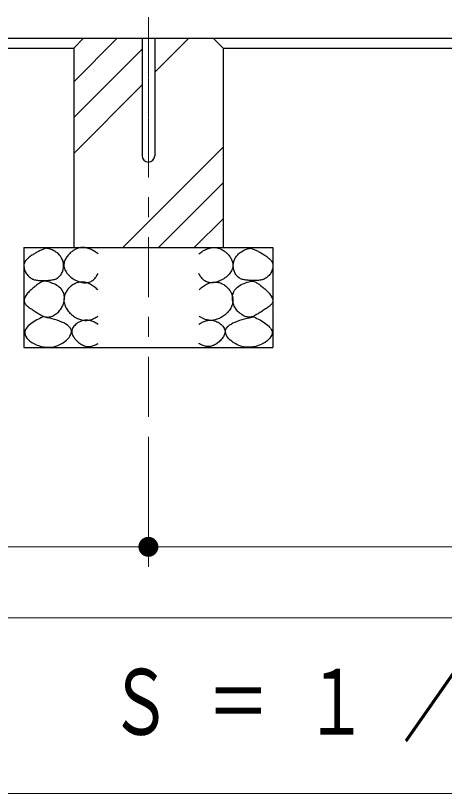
# Model space of a CAD drawing. Units: millimetres on the paper, scale 1:20. Extents: x -365 to 0, y 0 to 257.
# Drawn here: x -259.52 to -238, y 66.93 to 105.92 of the extents above; entities that cross this region are included whole.
import ezdxf

# ---------------------------------------------------------------- set-up
doc = ezdxf.new("R2010")
doc.units = ezdxf.units.MM
doc.linetypes.add('USER2', pattern=[6, 3, -1, 1, -1])
doc.layers.add('LY_1', color=7, linetype='Continuous', lineweight=25)
doc.styles.add('ＭＳ ゴシック', font='')
doc.styles.get('ＭＳ ゴシック').set_extended_font_data('MS Gothic')

# ---------------------------------------------------------------- blocks, each defined once
blk = doc.blocks.new('filled_dot')
at = {"color": 0, "linetype": 'Continuous', "lineweight": -2, "const_width": 1.25}
blk.add_lwpolyline([(-0.625, 0, 1), (0.625, 0, 1)], format="xyb", close=True, dxfattribs=at)

msp = doc.modelspace()

# ---------------------------------------------------------------- linework, layer by layer
at = {"layer": 'LY_1', "linetype": 'USER2', "lineweight": 13}
for p, q in [((-252.854, 129.845), (-252.854, 99.431)), ((-252.854, 85.812), (-252.854, 105.146))]:
    msp.add_line(p, q, dxfattribs=at)
at = {"layer": 'LY_1'}
for p, q in [((-297.853, 104.789), (-207.854, 104.789)), ((-256.104, 104.789), (-256.604, 104.289)), ((-256.104, 104.789), (-249.604, 104.789)), ((-253.171, 104.789), (-253.171, 98.891)), ((-252.536, 104.789), (-252.536, 98.891)), ((-249.604, 104.789), (-249.104, 104.289)), ((-290.854, 104.289), (-256.604, 104.289)), ((-256.604, 104.289), (-256.604, 94.289)), ((-249.104, 104.289), (-249.104, 94.289)), ((-249.104, 104.289), (-214.853, 104.289)), ((-259.104, 94.289), (-246.604, 94.289)), ((-259.104, 94.289), (-259.104, 89.289)), ((-246.604, 94.289), (-246.604, 89.289)), ((-259.104, 89.289), (-246.604, 89.289))]:
    msp.add_line(p, q, dxfattribs=at)
at = {"layer": 'LY_1', "lineweight": 13}
for p, q in [((-256.604, 102.606), (-254.421, 104.789)), ((-252.536, 103.082), (-250.829, 104.789)), ((-256.604, 100.81), (-253.171, 104.243)), ((-256.604, 99.014), (-253.17, 102.448)), ((-254.145, 94.289), (-249.104, 99.33)), ((-252.349, 94.289), (-249.104, 97.534)), ((-250.553, 94.289), (-249.104, 95.738)), ((-252.854, 84.812), (-252.854, 78.289)), ((-252.854, 84.812), (-252.854, 78.289)), ((-252.854, 79.289), (-294.604, 79.289)), ((-211.104, 79.289), (-252.854, 79.289)), ((-228.48, 75.727), (-276.28, 75.727)), ((-276.28, 66.927), (-228.48, 66.927))]:
    msp.add_line(p, q, dxfattribs=at)
at = {"layer": 'LY_1'}
for points in [[(-257.981, 94.259), (-258.026, 94.245), (-258.07, 94.231), (-258.113, 94.215), (-258.156, 94.199), (-258.198, 94.181), (-258.24, 94.162), (-258.282, 94.143), (-258.324, 94.123), (-258.365, 94.101), (-258.406, 94.079), (-258.448, 94.056), (-258.489, 94.033), (-258.531, 94.008), (-258.573, 93.983), (-258.615, 93.958), (-258.659, 93.931), (-258.703, 93.903), (-258.746, 93.875), (-258.789, 93.845), (-258.831, 93.815), (-258.871, 93.784), (-258.909, 93.751), (-258.945, 93.717), (-258.978, 93.682), (-259.009, 93.645), (-259.035, 93.607), (-259.058, 93.567), (-259.077, 93.526), (-259.09, 93.483), (-259.1, 93.435), (-259.103, 93.386), (-259.102, 93.335), (-259.096, 93.284), (-259.085, 93.232), (-259.07, 93.181), (-259.051, 93.129), (-259.029, 93.079), (-259.003, 93.03), (-258.974, 92.983), (-258.941, 92.937), (-258.907, 92.894), (-258.87, 92.855), (-258.83, 92.818), (-258.789, 92.786), (-258.748, 92.758), (-258.705, 92.733), (-258.661, 92.713), (-258.615, 92.695), (-258.569, 92.681), (-258.521, 92.669), (-258.473, 92.66), (-258.423, 92.653), (-258.373, 92.648), (-258.322, 92.644), (-258.271, 92.642), (-258.219, 92.641), (-258.166, 92.641), (-258.114, 92.642), (-258.061, 92.643), (-258.009, 92.644), (-257.958, 92.646), (-257.907, 92.648), (-257.856, 92.651), (-257.806, 92.655), (-257.757, 92.66), (-257.708, 92.666), (-257.66, 92.675), (-257.613, 92.685), (-257.567, 92.698), (-257.523, 92.713), (-257.48, 92.73), (-257.44, 92.751), (-257.401, 92.774), (-257.364, 92.801), (-257.328, 92.833), (-257.294, 92.868), (-257.263, 92.906), (-257.235, 92.947), (-257.209, 92.99), (-257.186, 93.036), (-257.166, 93.083), (-257.149, 93.132), (-257.135, 93.182), (-257.124, 93.233), (-257.116, 93.285), (-257.111, 93.336), (-257.11, 93.388), (-257.112, 93.439), (-257.118, 93.489), (-257.126, 93.539), (-257.138, 93.588), (-257.153, 93.636), (-257.171, 93.682), (-257.192, 93.728), (-257.215, 93.772), (-257.241, 93.814), (-257.269, 93.855), (-257.3, 93.895), (-257.335, 93.933), (-257.372, 93.97), (-257.411, 94.005), (-257.452, 94.038), (-257.495, 94.069), (-257.539, 94.097), (-257.585, 94.123), (-257.632, 94.148), (-257.68, 94.17), (-257.729, 94.19), (-257.779, 94.208), (-257.829, 94.224), (-257.88, 94.238), (-257.931, 94.249)], [(-247.726, 94.259), (-247.682, 94.245), (-247.638, 94.231), (-247.594, 94.215), (-247.552, 94.199), (-247.509, 94.181), (-247.467, 94.162), (-247.426, 94.143), (-247.384, 94.123), (-247.343, 94.101), (-247.301, 94.079), (-247.26, 94.056), (-247.219, 94.033), (-247.177, 94.008), (-247.135, 93.983), (-247.093, 93.958), (-247.049, 93.931), (-247.005, 93.903), (-246.961, 93.875), (-246.918, 93.845), (-246.877, 93.815), (-246.837, 93.784), (-246.798, 93.751), (-246.762, 93.717), (-246.729, 93.682), (-246.699, 93.645), (-246.672, 93.607), (-246.65, 93.567), (-246.631, 93.526), (-246.617, 93.483), (-246.608, 93.435), (-246.604, 93.386), (-246.606, 93.335), (-246.612, 93.284), (-246.622, 93.232), (-246.637, 93.181), (-246.656, 93.129), (-246.679, 93.079), (-246.705, 93.03), (-246.734, 92.983), (-246.766, 92.937), (-246.801, 92.894), (-246.838, 92.855), (-246.877, 92.818), (-246.918, 92.786), (-246.96, 92.758), (-247.003, 92.733), (-247.047, 92.713), (-247.092, 92.695), (-247.139, 92.681), (-247.187, 92.669), (-247.235, 92.66), (-247.284, 92.653), (-247.335, 92.648), (-247.385, 92.644), (-247.437, 92.642), (-247.489, 92.641), (-247.541, 92.641), (-247.594, 92.642), (-247.647, 92.643), (-247.698, 92.644), (-247.749, 92.646), (-247.8, 92.648), (-247.851, 92.651), (-247.901, 92.655), (-247.951, 92.66), (-248, 92.666), (-248.048, 92.675), (-248.095, 92.685), (-248.14, 92.698), (-248.185, 92.713), (-248.227, 92.73), (-248.268, 92.751), (-248.307, 92.774), (-248.344, 92.801), (-248.38, 92.833), (-248.413, 92.868), (-248.444, 92.906), (-248.473, 92.947), (-248.498, 92.99), (-248.521, 93.036), (-248.541, 93.083), (-248.559, 93.132), (-248.573, 93.182), (-248.584, 93.233), (-248.592, 93.285), (-248.596, 93.336), (-248.598, 93.388), (-248.595, 93.439), (-248.59, 93.489), (-248.581, 93.539), (-248.569, 93.588), (-248.554, 93.636), (-248.537, 93.682), (-248.516, 93.728), (-248.493, 93.772), (-248.467, 93.814), (-248.438, 93.855), (-248.407, 93.895), (-248.373, 93.933), (-248.336, 93.97), (-248.297, 94.005), (-248.256, 94.038), (-248.213, 94.069), (-248.169, 94.097), (-248.123, 94.123), (-248.076, 94.148), (-248.028, 94.17), (-247.979, 94.19), (-247.929, 94.208), (-247.879, 94.224), (-247.828, 94.238), (-247.777, 94.249)], [(-258.108, 92.611), (-258.153, 92.591), (-258.197, 92.571), (-258.239, 92.549), (-258.281, 92.526), (-258.323, 92.502), (-258.363, 92.477), (-258.404, 92.45), (-258.444, 92.423), (-258.484, 92.394), (-258.524, 92.363), (-258.565, 92.331), (-258.605, 92.298), (-258.647, 92.263), (-258.693, 92.222), (-258.739, 92.18), (-258.785, 92.137), (-258.83, 92.092), (-258.873, 92.046), (-258.914, 91.999), (-258.952, 91.952), (-258.988, 91.904), (-259.019, 91.857), (-259.045, 91.809), (-259.067, 91.762), (-259.083, 91.715), (-259.092, 91.669), (-259.095, 91.625), (-259.09, 91.582), (-259.079, 91.544), (-259.062, 91.507), (-259.04, 91.472), (-259.012, 91.437), (-258.981, 91.403), (-258.945, 91.37), (-258.906, 91.338), (-258.864, 91.306), (-258.82, 91.275), (-258.774, 91.244), (-258.727, 91.214), (-258.679, 91.183), (-258.631, 91.153), (-258.583, 91.122), (-258.536, 91.091), (-258.49, 91.061), (-258.445, 91.031), (-258.4, 91.001), (-258.356, 90.973), (-258.312, 90.945), (-258.268, 90.92), (-258.225, 90.896), (-258.181, 90.874), (-258.138, 90.855), (-258.095, 90.839), (-258.051, 90.825), (-258.007, 90.815), (-257.963, 90.808), (-257.918, 90.805), (-257.867, 90.807), (-257.816, 90.813), (-257.764, 90.825), (-257.712, 90.841), (-257.661, 90.861), (-257.61, 90.885), (-257.56, 90.913), (-257.511, 90.945), (-257.463, 90.98), (-257.417, 91.018), (-257.373, 91.059), (-257.331, 91.103), (-257.292, 91.15), (-257.255, 91.198), (-257.221, 91.249), (-257.19, 91.302), (-257.162, 91.358), (-257.137, 91.414), (-257.117, 91.471), (-257.099, 91.53), (-257.086, 91.588), (-257.076, 91.647), (-257.07, 91.706), (-257.068, 91.764), (-257.07, 91.822), (-257.076, 91.878), (-257.086, 91.933), (-257.1, 91.987), (-257.119, 92.039), (-257.142, 92.088), (-257.178, 92.15), (-257.221, 92.207), (-257.27, 92.26), (-257.324, 92.309), (-257.384, 92.354), (-257.447, 92.396), (-257.515, 92.433), (-257.585, 92.468), (-257.658, 92.498), (-257.732, 92.525), (-257.808, 92.549), (-257.884, 92.569), (-257.96, 92.587), (-258.035, 92.6)], [(-247.6, 92.611), (-247.555, 92.591), (-247.511, 92.571), (-247.468, 92.549), (-247.426, 92.526), (-247.385, 92.502), (-247.344, 92.477), (-247.304, 92.45), (-247.264, 92.423), (-247.224, 92.394), (-247.183, 92.363), (-247.143, 92.331), (-247.102, 92.298), (-247.061, 92.263), (-247.015, 92.222), (-246.969, 92.18), (-246.923, 92.137), (-246.878, 92.092), (-246.835, 92.046), (-246.794, 91.999), (-246.755, 91.952), (-246.72, 91.904), (-246.689, 91.857), (-246.662, 91.809), (-246.641, 91.762), (-246.625, 91.715), (-246.615, 91.669), (-246.613, 91.625), (-246.617, 91.582), (-246.628, 91.544), (-246.645, 91.507), (-246.668, 91.472), (-246.695, 91.437), (-246.727, 91.403), (-246.763, 91.37), (-246.802, 91.338), (-246.844, 91.306), (-246.888, 91.275), (-246.934, 91.244), (-246.981, 91.214), (-247.029, 91.183), (-247.077, 91.153), (-247.124, 91.122), (-247.171, 91.091), (-247.217, 91.061), (-247.263, 91.031), (-247.308, 91.001), (-247.352, 90.973), (-247.396, 90.945), (-247.44, 90.92), (-247.483, 90.896), (-247.526, 90.874), (-247.569, 90.855), (-247.613, 90.839), (-247.657, 90.825), (-247.7, 90.815), (-247.745, 90.808), (-247.79, 90.805), (-247.841, 90.807), (-247.892, 90.813), (-247.944, 90.825), (-247.995, 90.841), (-248.047, 90.861), (-248.098, 90.885), (-248.148, 90.913), (-248.197, 90.945), (-248.244, 90.98), (-248.29, 91.018), (-248.334, 91.059), (-248.376, 91.103), (-248.416, 91.15), (-248.453, 91.198), (-248.487, 91.249), (-248.518, 91.302), (-248.546, 91.358), (-248.57, 91.414), (-248.591, 91.471), (-248.608, 91.53), (-248.622, 91.588), (-248.631, 91.647), (-248.637, 91.706), (-248.639, 91.764), (-248.637, 91.822), (-248.631, 91.878), (-248.621, 91.933), (-248.607, 91.987), (-248.589, 92.039), (-248.566, 92.088), (-248.53, 92.15), (-248.487, 92.207), (-248.438, 92.26), (-248.383, 92.309), (-248.324, 92.354), (-248.26, 92.396), (-248.193, 92.433), (-248.123, 92.468), (-248.05, 92.498), (-247.975, 92.525), (-247.9, 92.549), (-247.824, 92.569), (-247.748, 92.587), (-247.673, 92.6)], [(-258.149, 90.815), (-258.222, 90.78), (-258.297, 90.743), (-258.375, 90.703), (-258.453, 90.661), (-258.531, 90.616), (-258.608, 90.569), (-258.682, 90.52), (-258.753, 90.47), (-258.819, 90.417), (-258.879, 90.363), (-258.932, 90.307), (-258.978, 90.25), (-259.014, 90.192), (-259.04, 90.133), (-259.056, 90.073), (-259.057, 89.992), (-259.039, 89.911), (-259.002, 89.831), (-258.949, 89.753), (-258.88, 89.677), (-258.798, 89.605), (-258.703, 89.538), (-258.599, 89.477), (-258.485, 89.423), (-258.365, 89.377), (-258.238, 89.34), (-258.108, 89.313), (-257.976, 89.298), (-257.842, 89.294), (-257.71, 89.304), (-257.601, 89.322), (-257.495, 89.35), (-257.393, 89.386), (-257.294, 89.429), (-257.2, 89.478), (-257.113, 89.533), (-257.032, 89.592), (-256.958, 89.655), (-256.892, 89.721), (-256.836, 89.789), (-256.79, 89.858), (-256.754, 89.927), (-256.73, 89.996), (-256.719, 90.063), (-256.721, 90.128), (-256.742, 90.203), (-256.782, 90.274), (-256.84, 90.34), (-256.913, 90.402), (-256.999, 90.459), (-257.097, 90.512), (-257.203, 90.56), (-257.317, 90.605), (-257.437, 90.646), (-257.559, 90.683), (-257.683, 90.716), (-257.806, 90.746), (-257.926, 90.772), (-258.041, 90.795)], [(-247.559, 90.815), (-247.486, 90.78), (-247.41, 90.743), (-247.333, 90.703), (-247.255, 90.661), (-247.176, 90.616), (-247.1, 90.569), (-247.026, 90.52), (-246.955, 90.47), (-246.889, 90.417), (-246.829, 90.363), (-246.775, 90.307), (-246.73, 90.25), (-246.693, 90.192), (-246.667, 90.133), (-246.652, 90.073), (-246.65, 89.992), (-246.669, 89.911), (-246.706, 89.831), (-246.759, 89.753), (-246.828, 89.677), (-246.91, 89.605), (-247.004, 89.538), (-247.109, 89.477), (-247.222, 89.423), (-247.343, 89.377), (-247.469, 89.34), (-247.599, 89.313), (-247.732, 89.298), (-247.865, 89.294), (-247.998, 89.304), (-248.107, 89.322), (-248.212, 89.35), (-248.315, 89.386), (-248.414, 89.429), (-248.507, 89.478), (-248.595, 89.533), (-248.676, 89.592), (-248.75, 89.655), (-248.815, 89.721), (-248.871, 89.789), (-248.918, 89.858), (-248.953, 89.927), (-248.977, 89.996), (-248.989, 90.063), (-248.987, 90.128), (-248.966, 90.203), (-248.926, 90.274), (-248.868, 90.34), (-248.795, 90.402), (-248.709, 90.459), (-248.611, 90.512), (-248.504, 90.56), (-248.39, 90.605), (-248.271, 90.646), (-248.148, 90.683), (-248.025, 90.716), (-247.902, 90.746), (-247.782, 90.772), (-247.667, 90.795)]]:
    msp.add_lwpolyline(points, close=True, dxfattribs=at)
for points in [[(-255.383, 93.974), (-255.431, 94.013), (-255.48, 94.05), (-255.532, 94.086), (-255.586, 94.12), (-255.641, 94.151), (-255.698, 94.18), (-255.756, 94.206), (-255.815, 94.23), (-255.875, 94.25), (-255.935, 94.267), (-255.996, 94.28), (-256.057, 94.289), (-256.118, 94.294), (-256.179, 94.295), (-256.239, 94.291), (-256.284, 94.284), (-256.329, 94.275), (-256.373, 94.263), (-256.417, 94.249), (-256.46, 94.232), (-256.503, 94.213), (-256.544, 94.192), (-256.585, 94.168), (-256.626, 94.142), (-256.665, 94.115), (-256.703, 94.085), (-256.741, 94.054), (-256.777, 94.021), (-256.815, 93.985), (-256.85, 93.947), (-256.884, 93.908), (-256.917, 93.867), (-256.947, 93.826), (-256.975, 93.783), (-257.001, 93.739), (-257.024, 93.695), (-257.044, 93.65), (-257.061, 93.604), (-257.075, 93.558), (-257.085, 93.512), (-257.092, 93.465), (-257.094, 93.419), (-257.091, 93.359), (-257.081, 93.298), (-257.065, 93.239), (-257.043, 93.181), (-257.015, 93.123), (-256.981, 93.067), (-256.943, 93.013), (-256.9, 92.96), (-256.853, 92.91), (-256.803, 92.861), (-256.749, 92.815), (-256.692, 92.772), (-256.633, 92.731), (-256.571, 92.693), (-256.508, 92.659), (-256.456, 92.633), (-256.403, 92.61), (-256.349, 92.59), (-256.295, 92.572), (-256.241, 92.557), (-256.187, 92.545), (-256.133, 92.536), (-256.08, 92.53), (-256.027, 92.528), (-255.975, 92.53), (-255.924, 92.535), (-255.874, 92.544), (-255.825, 92.557), (-255.777, 92.574), (-255.732, 92.595), (-255.691, 92.619), (-255.652, 92.646), (-255.615, 92.677), (-255.579, 92.71), (-255.545, 92.746), (-255.514, 92.783), (-255.483, 92.823), (-255.455, 92.864), (-255.429, 92.906), (-255.405, 92.948), (-255.383, 92.991)], [(-250.324, 93.974), (-250.277, 94.013), (-250.227, 94.05), (-250.175, 94.086), (-250.122, 94.12), (-250.066, 94.151), (-250.01, 94.18), (-249.952, 94.206), (-249.892, 94.23), (-249.833, 94.25), (-249.772, 94.267), (-249.711, 94.28), (-249.65, 94.289), (-249.59, 94.294), (-249.529, 94.295), (-249.469, 94.291), (-249.424, 94.284), (-249.379, 94.275), (-249.334, 94.263), (-249.291, 94.249), (-249.248, 94.232), (-249.205, 94.213), (-249.163, 94.192), (-249.122, 94.168), (-249.082, 94.142), (-249.043, 94.115), (-249.004, 94.085), (-248.967, 94.054), (-248.93, 94.021), (-248.893, 93.985), (-248.857, 93.947), (-248.823, 93.908), (-248.791, 93.867), (-248.76, 93.826), (-248.732, 93.783), (-248.707, 93.739), (-248.683, 93.695), (-248.663, 93.65), (-248.646, 93.604), (-248.633, 93.558), (-248.622, 93.512), (-248.616, 93.465), (-248.613, 93.419), (-248.616, 93.359), (-248.626, 93.298), (-248.643, 93.239), (-248.665, 93.181), (-248.693, 93.123), (-248.726, 93.067), (-248.765, 93.013), (-248.807, 92.96), (-248.854, 92.91), (-248.905, 92.861), (-248.959, 92.815), (-249.016, 92.772), (-249.075, 92.731), (-249.136, 92.693), (-249.2, 92.659), (-249.252, 92.633), (-249.305, 92.61), (-249.358, 92.59), (-249.412, 92.572), (-249.466, 92.557), (-249.52, 92.545), (-249.574, 92.536), (-249.628, 92.53), (-249.681, 92.528), (-249.733, 92.53), (-249.784, 92.535), (-249.834, 92.544), (-249.883, 92.557), (-249.93, 92.574), (-249.976, 92.595), (-250.016, 92.619), (-250.055, 92.646), (-250.093, 92.677), (-250.128, 92.71), (-250.162, 92.746), (-250.194, 92.783), (-250.224, 92.823), (-250.252, 92.864), (-250.278, 92.906), (-250.302, 92.948), (-250.324, 92.991)], [(-255.399, 92.168), (-255.439, 92.209), (-255.481, 92.249), (-255.526, 92.288), (-255.572, 92.326), (-255.619, 92.361), (-255.669, 92.395), (-255.719, 92.426), (-255.771, 92.454), (-255.824, 92.48), (-255.879, 92.503), (-255.934, 92.523), (-255.989, 92.539), (-256.046, 92.551), (-256.102, 92.56), (-256.16, 92.564), (-256.208, 92.564), (-256.257, 92.561), (-256.306, 92.555), (-256.354, 92.545), (-256.402, 92.533), (-256.45, 92.519), (-256.496, 92.501), (-256.542, 92.481), (-256.587, 92.458), (-256.631, 92.433), (-256.674, 92.406), (-256.715, 92.376), (-256.755, 92.344), (-256.793, 92.31), (-256.829, 92.275), (-256.863, 92.238), (-256.895, 92.2), (-256.925, 92.16), (-256.953, 92.119), (-256.979, 92.076), (-257.002, 92.032), (-257.023, 91.988), (-257.041, 91.942), (-257.057, 91.896), (-257.071, 91.85), (-257.081, 91.803), (-257.088, 91.755), (-257.093, 91.708), (-257.094, 91.661), (-257.091, 91.602), (-257.084, 91.543), (-257.072, 91.485), (-257.055, 91.428), (-257.034, 91.371), (-257.01, 91.315), (-256.982, 91.261), (-256.95, 91.208), (-256.915, 91.156), (-256.877, 91.106), (-256.836, 91.058), (-256.793, 91.011), (-256.748, 90.967), (-256.7, 90.924), (-256.651, 90.884), (-256.605, 90.851), (-256.558, 90.82), (-256.511, 90.79), (-256.462, 90.764), (-256.412, 90.739), (-256.362, 90.717), (-256.311, 90.698), (-256.259, 90.681), (-256.207, 90.667), (-256.154, 90.656), (-256.102, 90.648), (-256.049, 90.643), (-255.996, 90.641), (-255.943, 90.642), (-255.89, 90.647), (-255.842, 90.654), (-255.795, 90.664), (-255.748, 90.677), (-255.701, 90.692), (-255.655, 90.709), (-255.61, 90.729), (-255.566, 90.75), (-255.522, 90.773), (-255.48, 90.798), (-255.439, 90.825), (-255.399, 90.853)], [(-250.309, 92.168), (-250.268, 92.209), (-250.226, 92.249), (-250.182, 92.288), (-250.136, 92.326), (-250.088, 92.361), (-250.039, 92.395), (-249.988, 92.426), (-249.936, 92.454), (-249.883, 92.48), (-249.829, 92.503), (-249.774, 92.523), (-249.718, 92.539), (-249.662, 92.551), (-249.605, 92.56), (-249.548, 92.564), (-249.499, 92.564), (-249.45, 92.561), (-249.402, 92.555), (-249.353, 92.545), (-249.305, 92.533), (-249.258, 92.519), (-249.211, 92.501), (-249.165, 92.481), (-249.12, 92.458), (-249.076, 92.433), (-249.034, 92.406), (-248.992, 92.376), (-248.953, 92.344), (-248.914, 92.31), (-248.879, 92.275), (-248.845, 92.238), (-248.813, 92.2), (-248.783, 92.16), (-248.755, 92.119), (-248.729, 92.076), (-248.706, 92.032), (-248.685, 91.988), (-248.666, 91.942), (-248.65, 91.896), (-248.637, 91.85), (-248.627, 91.803), (-248.619, 91.755), (-248.615, 91.708), (-248.613, 91.661), (-248.616, 91.602), (-248.624, 91.543), (-248.636, 91.485), (-248.653, 91.428), (-248.673, 91.371), (-248.698, 91.315), (-248.726, 91.261), (-248.758, 91.208), (-248.793, 91.156), (-248.831, 91.106), (-248.871, 91.058), (-248.914, 91.011), (-248.96, 90.967), (-249.008, 90.924), (-249.057, 90.884), (-249.102, 90.851), (-249.149, 90.82), (-249.197, 90.79), (-249.246, 90.764), (-249.295, 90.739), (-249.346, 90.717), (-249.397, 90.698), (-249.449, 90.681), (-249.501, 90.667), (-249.553, 90.656), (-249.606, 90.648), (-249.659, 90.643), (-249.712, 90.641), (-249.765, 90.642), (-249.817, 90.647), (-249.865, 90.654), (-249.913, 90.664), (-249.96, 90.677), (-250.007, 90.692), (-250.052, 90.709), (-250.098, 90.729), (-250.142, 90.75), (-250.185, 90.773), (-250.228, 90.798), (-250.269, 90.825), (-250.309, 90.853)], [(-255.383, 90.441), (-255.425, 90.469), (-255.467, 90.496), (-255.511, 90.521), (-255.555, 90.545), (-255.601, 90.567), (-255.647, 90.587), (-255.695, 90.605), (-255.743, 90.621), (-255.792, 90.634), (-255.842, 90.643), (-255.892, 90.65), (-255.944, 90.652), (-255.996, 90.652), (-256.049, 90.647), (-256.11, 90.636), (-256.171, 90.62), (-256.232, 90.6), (-256.292, 90.574), (-256.35, 90.545), (-256.406, 90.511), (-256.458, 90.474), (-256.508, 90.434), (-256.553, 90.391), (-256.593, 90.346), (-256.627, 90.298), (-256.656, 90.249), (-256.678, 90.198), (-256.692, 90.145), (-256.698, 90.092), (-256.697, 90.047), (-256.69, 90.002), (-256.678, 89.956), (-256.661, 89.911), (-256.64, 89.867), (-256.615, 89.823), (-256.587, 89.779), (-256.557, 89.737), (-256.524, 89.696), (-256.485, 89.652), (-256.444, 89.609), (-256.401, 89.569), (-256.356, 89.531), (-256.31, 89.496), (-256.262, 89.464), (-256.214, 89.434), (-256.164, 89.408), (-256.113, 89.385), (-256.061, 89.366), (-256.009, 89.351), (-255.956, 89.34), (-255.902, 89.333), (-255.849, 89.33), (-255.795, 89.332), (-255.747, 89.338), (-255.699, 89.347), (-255.651, 89.36), (-255.604, 89.376), (-255.557, 89.394), (-255.512, 89.415), (-255.468, 89.438), (-255.425, 89.464), (-255.383, 89.49)], [(-250.324, 90.441), (-250.283, 90.469), (-250.24, 90.496), (-250.197, 90.521), (-250.152, 90.545), (-250.107, 90.567), (-250.06, 90.587), (-250.013, 90.605), (-249.965, 90.621), (-249.916, 90.634), (-249.866, 90.643), (-249.815, 90.65), (-249.764, 90.652), (-249.712, 90.652), (-249.659, 90.647), (-249.598, 90.636), (-249.537, 90.62), (-249.476, 90.6), (-249.416, 90.574), (-249.358, 90.545), (-249.302, 90.511), (-249.249, 90.474), (-249.2, 90.434), (-249.155, 90.391), (-249.115, 90.346), (-249.08, 90.298), (-249.052, 90.249), (-249.03, 90.198), (-249.016, 90.145), (-249.009, 90.092), (-249.011, 90.047), (-249.018, 90.002), (-249.03, 89.956), (-249.047, 89.911), (-249.068, 89.867), (-249.093, 89.823), (-249.12, 89.779), (-249.151, 89.737), (-249.184, 89.696), (-249.223, 89.652), (-249.264, 89.609), (-249.307, 89.569), (-249.351, 89.531), (-249.398, 89.496), (-249.445, 89.464), (-249.494, 89.434), (-249.544, 89.408), (-249.595, 89.385), (-249.647, 89.366), (-249.699, 89.351), (-249.752, 89.34), (-249.805, 89.333), (-249.859, 89.33), (-249.913, 89.332), (-249.961, 89.338), (-250.009, 89.347), (-250.057, 89.36), (-250.104, 89.376), (-250.15, 89.394), (-250.196, 89.415), (-250.24, 89.438), (-250.283, 89.464), (-250.324, 89.49)]]:
    msp.add_lwpolyline(points, dxfattribs=at)
msp.add_arc((-252.854, 98.891), 0.318, 180, 0, dxfattribs=at)

# ---------------------------------------------------------------- block references
at = {"layer": 'LY_1', "lineweight": 13, "xscale": 0.4, "yscale": 0.4, "rotation": 180}
msp.add_blockref('filled_dot', (-252.854, 79.289), dxfattribs=at)
at = {"layer": 'LY_1', "lineweight": 13, "xscale": 0.4, "yscale": 0.4}
msp.add_blockref('filled_dot', (-252.854, 79.289), dxfattribs=at)

# ---------------------------------------------------------------- texts
at = {"layer": 'LY_1', "insert": (-252.38, 71.327), "char_height": 3.299, "attachment_point": 5, "style": 'ＭＳ ゴシック'}
msp.add_mtext('\\T1.56;\\W0.7;立面図\u3000Ｓ＝１／20', dxfattribs=at)

doc.saveas('drawing.dxf')
